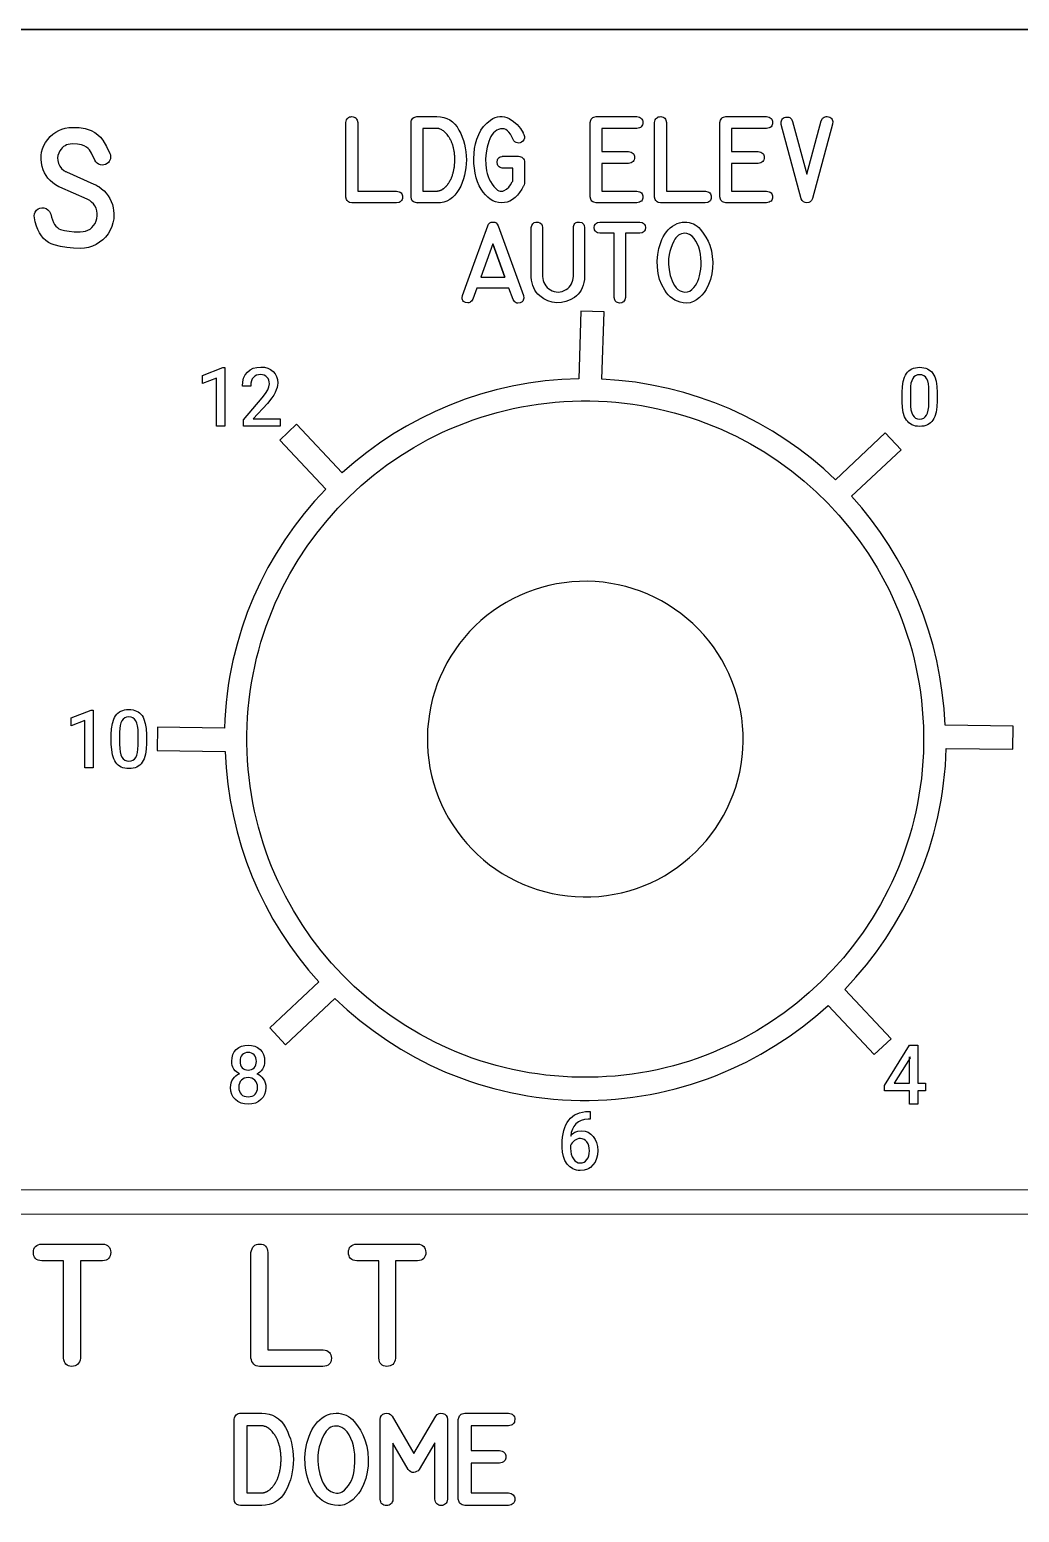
# Model space of a CAD drawing. Extents: x 361 to 684, y 82 to 686.
# Drawn here: x 607.1 to 644.4, y 157.6 to 213.5 of the extents above; entities that cross this region are included whole.
import ezdxf

# ---------------------------------------------------------------- set-up
doc = ezdxf.new("R2010")
doc.units = 0
for name, color, linetype in [('_BACKPANEL', 5, 'CONTINUOUS'), ('_ENGRAVING', 105, 'CONTINUOUS'), ('_TOPLAYER', 1, 'CONTINUOUS')]:
    doc.layers.add(name, color=color, linetype=linetype)

msp = doc.modelspace()

# ---------------------------------------------------------------- linework, layer by layer
at = {"layer": '_BACKPANEL'}
msp.add_lwpolyline([(683.772, 213.525), (683.772, 208.819), (683.772, 199.406), (683.772, 189.994), (683.772, 91.163), (683.772, 81.75), (361.5, 81.75), (361.5, 91.163), (361.5, 189.994), (361.5, 199.406), (361.5, 208.819), (361.5, 213.525)], close=True, dxfattribs=at)
msp.add_lwpolyline([(628.12, 192.731, 0.414214), (622.089, 186.863, 0.414214), (627.956, 180.832, 0.414214), (633.988, 186.7, 0.414214)], format="xyb", close=True, dxfattribs=at)
at = {"layer": '_ENGRAVING'}
for points in [[(619.242, 206.993), (619.154, 207.011), (619.118, 207.03), (619.088, 207.054), (619.062, 207.085), (619.042, 207.122), (619.016, 207.214), (619.016, 210.021), (619.043, 210.121), (619.064, 210.16), (619.091, 210.192), (619.122, 210.216), (619.159, 210.234), (619.201, 210.243), (619.248, 210.246), (619.295, 210.242), (619.336, 210.231), (619.371, 210.213), (619.401, 210.188), (619.425, 210.156), (619.444, 210.118), (619.464, 210.021), (619.464, 207.436), (620.93, 207.438), (621.028, 207.414), (621.067, 207.394), (621.098, 207.368), (621.123, 207.337), (621.14, 207.3), (621.15, 207.257), (621.153, 207.21), (621.149, 207.162), (621.138, 207.12), (621.12, 207.084), (621.096, 207.054), (621.064, 207.03), (621.026, 207.012), (620.928, 206.993)], [(621.698, 210.247), (622.446, 210.247), (622.581, 210.239), (622.707, 210.215), (622.824, 210.175), (622.933, 210.12), (623.033, 210.048), (623.125, 209.961), (623.207, 209.858), (623.281, 209.739), (623.346, 209.61), (623.403, 209.478), (623.45, 209.343), (623.489, 209.205), (623.52, 209.064), (623.542, 208.919), (623.555, 208.772), (623.559, 208.621), (623.555, 208.47), (623.542, 208.322), (623.52, 208.178), (623.489, 208.036), (623.45, 207.898), (623.402, 207.763), (623.346, 207.631), (623.28, 207.503), (623.206, 207.384), (623.124, 207.28), (623.032, 207.193), (622.932, 207.121), (622.824, 207.066), (622.706, 207.026), (622.58, 207.002), (622.446, 206.994), (621.698, 206.994), (621.701, 206.994), (621.698, 206.994), (621.641, 207.004), (621.568, 207.032), (621.517, 207.078), (621.487, 207.14), (621.477, 207.22), (621.475, 207.22), (621.477, 210.025), (621.475, 210.037), (621.481, 210.079), (621.495, 210.118), (621.516, 210.154), (621.544, 210.186), (621.578, 210.212), (621.615, 210.232), (621.656, 210.243), (621.699, 210.247)], [(624.926, 208.305), (624.911, 208.306), (624.827, 208.329), (624.793, 208.348), (624.766, 208.373), (624.745, 208.404), (624.73, 208.439), (624.718, 208.527), (624.73, 208.615), (624.745, 208.65), (624.766, 208.681), (624.793, 208.705), (624.827, 208.725), (624.911, 208.748), (624.926, 208.751), (624.94, 208.751), (625.526, 208.751), (625.57, 208.747), (625.612, 208.734), (625.649, 208.714), (625.684, 208.685), (625.713, 208.65), (625.733, 208.613), (625.746, 208.571), (625.75, 208.527), (625.75, 207.722), (625.731, 207.68), (625.72, 207.655), (625.709, 207.631), (625.696, 207.607), (625.683, 207.584), (625.672, 207.56), (625.659, 207.536), (625.645, 207.512), (625.566, 207.39), (625.482, 207.284), (625.393, 207.194), (625.3, 207.122), (625.202, 207.066), (625.099, 207.028), (624.992, 207.005), (624.88, 207), (624.768, 207.011), (624.66, 207.037), (624.557, 207.078), (624.459, 207.135), (624.365, 207.207), (624.276, 207.295), (624.191, 207.398), (624.111, 207.517), (624.042, 207.644), (623.982, 207.787), (623.932, 207.945), (623.892, 208.118), (623.862, 208.3), (623.845, 208.483), (623.841, 208.669), (623.849, 208.856), (623.871, 209.043), (623.907, 209.225), (623.958, 209.402), (624.024, 209.574), (624.107, 209.736), (624.208, 209.88), (624.327, 210.006), (624.464, 210.115), (624.555, 210.17), (624.645, 210.212), (624.735, 210.239), (624.824, 210.253), (624.913, 210.254), (625.001, 210.241), (625.088, 210.214), (625.175, 210.173), (625.337, 210.069), (625.478, 209.945), (625.596, 209.802), (625.693, 209.64), (625.705, 209.615), (625.715, 209.593), (625.728, 209.569), (625.745, 209.497), (625.744, 209.432), (625.725, 209.374), (625.686, 209.323), (625.639, 209.284), (625.59, 209.26), (625.539, 209.251), (625.486, 209.255), (625.435, 209.272), (625.391, 209.299), (625.352, 209.336), (625.32, 209.383), (625.271, 209.49), (625.22, 209.581), (625.165, 209.655), (625.107, 209.714), (625.045, 209.756), (624.981, 209.782), (624.912, 209.791), (624.841, 209.785), (624.77, 209.764), (624.703, 209.733), (624.642, 209.69), (624.584, 209.635), (624.532, 209.57), (624.484, 209.493), (624.44, 209.405), (624.402, 209.305), (624.341, 209.098), (624.302, 208.883), (624.285, 208.661), (624.289, 208.431), (624.3, 208.316), (624.319, 208.205), (624.346, 208.097), (624.38, 207.993), (624.422, 207.893), (624.472, 207.797), (624.529, 207.704), (624.594, 207.615), (624.689, 207.515), (624.736, 207.48), (624.784, 207.455), (624.833, 207.441), (624.881, 207.437), (624.929, 207.443), (624.978, 207.46), (625.071, 207.513), (625.153, 207.585), (625.225, 207.676), (625.286, 207.785), (625.304, 207.82), (625.304, 208.305)], [(629.984, 209.804), (628.668, 209.804), (628.668, 208.935), (629.671, 208.935), (629.77, 208.908), (629.809, 208.888), (629.84, 208.862), (629.865, 208.831), (629.882, 208.795), (629.893, 208.755), (629.896, 208.709), (629.892, 208.663), (629.882, 208.622), (629.864, 208.587), (629.839, 208.556), (629.808, 208.531), (629.769, 208.51), (629.671, 208.484), (628.668, 208.484), (628.668, 207.441), (629.984, 207.441), (630.082, 207.414), (630.121, 207.394), (630.152, 207.368), (630.177, 207.338), (630.194, 207.302), (630.205, 207.262), (630.208, 207.217), (630.205, 207.172), (630.194, 207.131), (630.177, 207.096), (630.152, 207.066), (630.121, 207.041), (630.082, 207.02), (629.984, 206.994), (628.447, 206.994), (628.358, 207.018), (628.322, 207.038), (628.291, 207.064), (628.266, 207.094), (628.246, 207.131), (628.221, 207.22), (628.221, 210.025), (628.247, 210.117), (628.267, 210.154), (628.293, 210.185), (628.324, 210.21), (628.36, 210.228), (628.447, 210.247), (629.984, 210.247), (630.082, 210.226), (630.12, 210.207), (630.152, 210.182), (630.176, 210.152), (630.194, 210.115), (630.204, 210.072), (630.207, 210.024), (630.204, 209.975), (630.193, 209.933), (630.176, 209.896), (630.151, 209.866), (630.12, 209.841), (630.081, 209.823)], [(630.875, 206.993), (630.788, 207.011), (630.752, 207.03), (630.721, 207.054), (630.695, 207.085), (630.675, 207.122), (630.65, 207.214), (630.65, 210.021), (630.677, 210.121), (630.698, 210.16), (630.724, 210.192), (630.756, 210.216), (630.792, 210.234), (630.834, 210.243), (630.881, 210.246), (630.928, 210.242), (630.969, 210.231), (631.005, 210.213), (631.035, 210.188), (631.059, 210.156), (631.077, 210.118), (631.097, 210.021), (631.097, 207.436), (632.563, 207.438), (632.662, 207.414), (632.7, 207.394), (632.732, 207.368), (632.756, 207.337), (632.773, 207.3), (632.783, 207.257), (632.786, 207.21), (632.782, 207.162), (632.771, 207.12), (632.754, 207.084), (632.729, 207.054), (632.697, 207.03), (632.659, 207.012), (632.562, 206.993)], [(634.871, 209.804), (633.555, 209.804), (633.555, 208.935), (634.559, 208.935), (634.657, 208.908), (634.696, 208.888), (634.728, 208.862), (634.752, 208.831), (634.77, 208.795), (634.78, 208.755), (634.783, 208.709), (634.78, 208.663), (634.769, 208.622), (634.751, 208.587), (634.727, 208.556), (634.695, 208.531), (634.657, 208.51), (634.559, 208.484), (633.555, 208.484), (633.555, 207.441), (634.871, 207.441), (634.969, 207.414), (635.008, 207.394), (635.039, 207.368), (635.064, 207.338), (635.081, 207.302), (635.092, 207.262), (635.095, 207.217), (635.092, 207.172), (635.081, 207.131), (635.064, 207.096), (635.039, 207.066), (635.008, 207.041), (634.969, 207.02), (634.871, 206.994), (633.334, 206.994), (633.246, 207.018), (633.209, 207.038), (633.179, 207.064), (633.153, 207.094), (633.133, 207.131), (633.109, 207.22), (633.109, 210.025), (633.134, 210.117), (633.155, 210.154), (633.18, 210.185), (633.211, 210.21), (633.247, 210.228), (633.334, 210.247), (634.871, 210.247), (634.969, 210.226), (635.008, 210.207), (635.039, 210.182), (635.064, 210.152), (635.081, 210.115), (635.091, 210.072), (635.095, 210.024), (635.091, 209.975), (635.08, 209.933), (635.063, 209.896), (635.038, 209.866), (635.007, 209.841), (634.969, 209.823)], [(635.419, 209.947), (635.417, 210.049), (635.427, 210.091), (635.444, 210.129), (635.467, 210.16), (635.498, 210.187), (635.535, 210.208), (635.58, 210.223), (635.626, 210.232), (635.669, 210.232), (635.708, 210.224), (635.744, 210.208), (635.776, 210.184), (635.805, 210.152), (635.852, 210.063), (636.387, 208.081), (636.926, 210.082), (636.974, 210.172), (637.003, 210.204), (637.036, 210.228), (637.073, 210.243), (637.113, 210.25), (637.157, 210.248), (637.205, 210.238), (637.251, 210.221), (637.289, 210.199), (637.32, 210.173), (637.343, 210.141), (637.358, 210.105), (637.365, 210.063), (637.358, 209.966), (636.602, 207.16), (636.565, 207.088), (636.517, 207.037), (636.458, 207.006), (636.389, 206.995), (636.319, 207.005), (636.26, 207.034), (636.211, 207.084), (636.171, 207.153)], [(609.524, 207.705), (609.559, 207.69), (609.6, 207.67), (609.635, 207.65), (609.67, 207.628), (609.707, 207.607), (609.812, 207.531), (609.907, 207.448), (609.991, 207.358), (610.064, 207.261), (610.127, 207.157), (610.18, 207.047), (610.222, 206.929), (610.253, 206.804), (610.27, 206.703), (610.278, 206.6), (610.278, 206.496), (610.271, 206.391), (610.244, 206.242), (610.2, 206.099), (610.138, 205.962), (610.058, 205.83), (609.964, 205.708), (609.858, 205.602), (609.741, 205.509), (609.613, 205.432), (609.468, 205.365), (609.32, 205.318), (609.17, 205.289), (609.017, 205.28), (608.761, 205.288), (608.511, 205.313), (608.267, 205.355), (608.029, 205.413), (607.915, 205.453), (607.81, 205.507), (607.714, 205.575), (607.626, 205.657), (607.546, 205.753), (607.475, 205.862), (607.412, 205.986), (607.357, 206.123), (607.317, 206.275), (607.286, 206.431), (607.278, 206.509), (607.289, 206.582), (607.318, 206.651), (607.365, 206.715), (607.425, 206.767), (607.491, 206.799), (607.565, 206.813), (607.645, 206.808), (607.727, 206.781), (607.795, 206.736), (607.849, 206.672), (607.891, 206.59), (607.897, 206.57), (607.926, 206.455), (607.961, 206.352), (608, 206.261), (608.044, 206.183), (608.093, 206.117), (608.148, 206.063), (608.207, 206.021), (608.271, 205.992), (608.417, 205.951), (608.59, 205.924), (608.788, 205.909), (609.013, 205.907), (609.118, 205.913), (609.214, 205.933), (609.302, 205.965), (609.382, 206.01), (609.452, 206.067), (609.514, 206.138), (609.568, 206.221), (609.613, 206.318), (609.641, 206.41), (609.654, 206.504), (609.652, 206.6), (609.635, 206.698), (609.605, 206.793), (609.562, 206.879), (609.508, 206.957), (609.441, 207.027), (609.366, 207.081), (609.272, 207.132), (608.239, 207.585), (608.205, 207.603), (608.084, 207.673), (607.976, 207.751), (607.879, 207.835), (607.795, 207.927), (607.722, 208.025), (607.661, 208.131), (607.613, 208.244), (607.576, 208.364), (607.546, 208.504), (607.533, 208.642), (607.535, 208.775), (607.553, 208.905), (607.587, 209.032), (607.637, 209.154), (607.703, 209.273), (607.785, 209.389), (607.878, 209.495), (607.978, 209.587), (608.085, 209.665), (608.199, 209.729), (608.32, 209.779), (608.448, 209.814), (608.583, 209.836), (608.725, 209.843), (608.97, 209.836), (609.202, 209.793), (609.315, 209.764), (609.428, 209.72), (609.56, 209.648), (609.676, 209.564), (609.775, 209.467), (609.858, 209.359), (610.001, 209.119), (610.128, 208.861), (610.148, 208.803), (610.156, 208.75), (610.155, 208.699), (610.145, 208.65), (610.126, 208.604), (610.099, 208.555), (610.07, 208.52), (610.024, 208.48), (609.964, 208.445), (609.902, 208.426), (609.837, 208.421), (609.769, 208.43), (609.704, 208.453), (609.647, 208.491), (609.598, 208.543), (609.557, 208.609), (609.433, 208.873), (609.397, 208.938), (609.354, 208.997), (609.305, 209.05), (609.249, 209.098), (609.154, 209.15), (609.053, 209.187), (608.908, 209.211), (608.703, 209.218), (608.63, 209.213), (608.562, 209.2), (608.498, 209.18), (608.439, 209.151), (608.384, 209.115), (608.333, 209.071), (608.287, 209.019), (608.245, 208.959), (608.2, 208.875), (608.172, 208.787), (608.16, 208.694), (608.165, 208.596), (608.191, 208.479), (608.239, 208.376), (608.307, 208.287), (608.397, 208.212), (608.417, 208.197), (608.442, 208.183), (608.466, 208.172), (608.493, 208.16)], [(622.446, 207.442), (622.452, 207.442), (622.46, 207.442), (622.466, 207.443), (622.473, 207.444), (622.48, 207.445), (622.489, 207.445), (622.495, 207.446), (622.503, 207.447), (622.509, 207.448), (622.517, 207.449), (622.53, 207.452), (622.536, 207.454), (622.544, 207.458), (622.551, 207.459), (622.56, 207.461), (622.566, 207.463), (622.574, 207.466), (622.589, 207.472), (622.604, 207.479), (622.611, 207.481), (622.619, 207.485), (622.631, 207.493), (622.647, 207.501), (622.654, 207.505), (622.662, 207.511), (622.676, 207.52), (622.683, 207.524), (622.692, 207.53), (622.698, 207.534), (622.706, 207.541), (622.712, 207.545), (622.72, 207.55), (622.736, 207.563), (622.749, 207.576), (622.755, 207.582), (622.763, 207.59), (622.77, 207.596), (622.778, 207.604), (622.792, 207.617), (622.798, 207.623), (622.806, 207.631), (622.813, 207.638), (622.82, 207.647), (622.833, 207.663), (622.847, 207.68), (622.86, 207.698), (622.867, 207.707), (622.874, 207.715), (622.88, 207.725), (622.887, 207.734), (622.893, 207.745), (622.9, 207.755), (622.913, 207.774), (622.918, 207.785), (622.925, 207.795), (622.931, 207.805), (622.938, 207.815), (622.948, 207.836), (622.953, 207.847), (622.96, 207.86), (622.966, 207.87), (622.973, 207.882), (622.977, 207.893), (622.982, 207.906), (622.994, 207.93), (623.005, 207.955), (623.009, 207.967), (623.014, 207.981), (623.018, 207.993), (623.024, 208.008), (623.032, 208.033), (623.036, 208.046), (623.041, 208.06), (623.049, 208.087), (623.059, 208.114), (623.061, 208.128), (623.065, 208.143), (623.068, 208.156), (623.073, 208.171), (623.075, 208.183), (623.079, 208.198), (623.084, 208.228), (623.086, 208.242), (623.09, 208.257), (623.092, 208.27), (623.095, 208.286), (623.1, 208.316), (623.102, 208.33), (623.106, 208.346), (623.109, 208.376), (623.11, 208.39), (623.113, 208.406), (623.116, 208.436), (623.117, 208.467), (623.119, 208.498), (623.121, 208.529), (623.121, 208.544), (623.124, 208.56), (623.125, 208.574), (623.125, 208.59), (623.125, 208.605), (623.125, 208.621), (623.125, 208.636), (623.125, 208.651), (623.125, 208.666), (623.124, 208.683), (623.124, 208.697), (623.124, 208.713), (623.121, 208.745), (623.119, 208.773), (623.116, 208.806), (623.114, 208.835), (623.111, 208.865), (623.109, 208.88), (623.108, 208.895), (623.102, 208.926), (623.098, 208.939), (623.097, 208.954), (623.092, 208.984), (623.087, 209.014), (623.079, 209.043), (623.075, 209.07), (623.07, 209.084), (623.067, 209.099), (623.062, 209.112), (623.059, 209.127), (623.051, 209.154), (623.043, 209.181), (623.037, 209.193), (623.033, 209.207), (623.024, 209.234), (623.014, 209.259), (623.009, 209.271), (623.005, 209.284), (622.998, 209.296), (622.994, 209.308), (622.982, 209.332), (622.973, 209.354), (622.962, 209.378), (622.955, 209.388), (622.951, 209.399), (622.938, 209.421), (622.925, 209.442), (622.918, 209.452), (622.913, 209.462), (622.9, 209.481), (622.894, 209.491), (622.889, 209.5), (622.862, 209.537), (622.836, 209.572), (622.808, 209.604), (622.779, 209.634), (622.752, 209.661), (622.722, 209.685), (622.692, 209.708), (622.662, 209.729), (622.633, 209.747), (622.604, 209.761), (622.574, 209.772), (622.544, 209.783), (622.53, 209.787), (622.517, 209.793), (622.489, 209.797), (622.46, 209.799), (622.452, 209.799), (622.446, 209.799), (621.922, 209.799), (621.922, 207.442)], [(623.408, 203.508), (623.886, 204.822), (624.365, 206.135), (624.395, 206.195), (624.438, 206.237), (624.493, 206.263), (624.56, 206.272), (624.627, 206.264), (624.682, 206.239), (624.725, 206.196), (624.757, 206.135), (625.712, 203.501), (625.72, 203.405), (625.715, 203.364), (625.702, 203.328), (625.683, 203.296), (625.656, 203.269), (625.584, 203.23), (625.502, 203.215), (625.465, 203.219), (625.43, 203.23), (625.398, 203.25), (625.369, 203.277), (625.317, 203.355), (625.163, 203.781), (623.949, 203.781), (623.8, 203.365), (623.747, 203.287), (623.717, 203.26), (623.684, 203.241), (623.649, 203.229), (623.612, 203.226), (623.529, 203.242), (623.455, 203.283), (623.429, 203.31), (623.411, 203.341), (623.399, 203.377), (623.395, 203.416)], [(628.014, 204.226), (628.014, 204.197), (628.008, 204.107), (627.988, 203.997), (627.961, 203.894), (627.926, 203.799), (627.883, 203.711), (627.832, 203.631), (627.774, 203.558), (627.708, 203.492), (627.634, 203.434), (627.475, 203.341), (627.312, 203.275), (627.143, 203.239), (626.969, 203.232), (626.796, 203.253), (626.631, 203.303), (626.473, 203.382), (626.323, 203.489), (626.254, 203.553), (626.194, 203.624), (626.141, 203.702), (626.097, 203.787), (626.062, 203.879), (626.035, 203.978), (626.016, 204.084), (626.005, 204.197), (626.005, 204.226), (626.005, 206.064), (626.009, 206.106), (626.022, 206.144), (626.063, 206.211), (626.117, 206.253), (626.182, 206.272), (626.259, 206.268), (626.332, 206.243), (626.384, 206.2), (626.415, 206.141), (626.425, 206.064), (626.425, 204.226), (626.435, 204.143), (626.453, 204.066), (626.478, 203.994), (626.512, 203.927), (626.554, 203.866), (626.603, 203.81), (626.661, 203.759), (626.727, 203.714), (626.797, 203.677), (626.869, 203.651), (626.941, 203.636), (627.014, 203.633), (627.088, 203.64), (627.163, 203.659), (627.238, 203.688), (627.315, 203.729), (627.38, 203.773), (627.435, 203.823), (627.481, 203.879), (627.518, 203.94), (627.57, 204.077), (627.595, 204.226), (627.595, 206.064), (627.598, 206.104), (627.625, 206.183), (627.646, 206.213), (627.671, 206.237), (627.702, 206.254), (627.737, 206.266), (627.823, 206.269), (627.906, 206.25), (627.939, 206.232), (627.966, 206.209), (627.987, 206.181), (628.002, 206.147), (628.014, 206.064)], [(629.133, 203.429), (629.133, 205.852), (628.586, 205.852), (628.495, 205.871), (628.459, 205.889), (628.43, 205.913), (628.407, 205.942), (628.391, 205.976), (628.378, 206.061), (628.391, 206.147), (628.408, 206.182), (628.43, 206.211), (628.46, 206.234), (628.495, 206.252), (628.586, 206.272), (630.098, 206.272), (630.188, 206.253), (630.224, 206.235), (630.253, 206.211), (630.275, 206.182), (630.291, 206.148), (630.305, 206.061), (630.292, 205.975), (630.276, 205.941), (630.253, 205.912), (630.224, 205.888), (630.189, 205.871), (630.098, 205.852), (629.553, 205.852), (629.553, 203.429), (629.526, 203.337), (629.506, 203.301), (629.481, 203.271), (629.451, 203.249), (629.416, 203.233), (629.333, 203.221), (629.251, 203.235), (629.218, 203.251), (629.19, 203.274), (629.168, 203.304), (629.151, 203.339)], [(632.731, 205.395), (632.789, 205.186), (632.826, 204.974), (632.841, 204.758), (632.835, 204.538), (632.807, 204.321), (632.757, 204.113), (632.685, 203.915), (632.591, 203.727), (632.519, 203.618), (632.434, 203.516), (632.338, 203.424), (632.229, 203.34), (632.111, 203.273), (631.988, 203.232), (631.858, 203.217), (631.722, 203.228), (631.613, 203.253), (631.51, 203.287), (631.414, 203.331), (631.324, 203.385), (631.241, 203.449), (631.164, 203.523), (631.094, 203.606), (631.031, 203.699), (630.924, 203.9), (630.842, 204.113), (630.786, 204.337), (630.756, 204.571), (630.751, 204.81), (630.771, 205.046), (630.816, 205.278), (630.886, 205.508), (630.93, 205.618), (630.98, 205.72), (631.037, 205.815), (631.099, 205.902), (631.168, 205.981), (631.243, 206.052), (631.324, 206.115), (631.411, 206.171), (631.5, 206.215), (631.591, 206.247), (631.684, 206.266), (631.779, 206.272), (631.869, 206.268), (631.954, 206.255), (632.035, 206.233), (632.112, 206.203), (632.185, 206.164), (632.253, 206.117), (632.318, 206.061), (632.378, 205.996), (632.487, 205.855), (632.583, 205.707), (632.664, 205.554)], [(631.791, 205.849), (631.725, 205.844), (631.662, 205.831), (631.604, 205.808), (631.55, 205.775), (631.5, 205.734), (631.455, 205.683), (631.413, 205.623), (631.376, 205.554), (631.312, 205.412), (631.261, 205.281), (631.223, 205.16), (631.198, 205.05), (631.179, 204.882), (631.177, 204.682), (631.196, 204.468), (631.24, 204.256), (631.271, 204.153), (631.309, 204.055), (631.353, 203.963), (631.405, 203.876), (631.464, 203.798), (631.532, 203.735), (631.609, 203.686), (631.694, 203.651), (631.795, 203.632), (631.888, 203.639), (631.975, 203.673), (632.054, 203.734), (632.125, 203.809), (632.187, 203.887), (632.239, 203.967), (632.283, 204.049), (632.319, 204.142), (632.349, 204.247), (632.373, 204.367), (632.391, 204.499), (632.401, 204.638), (632.402, 204.778), (632.394, 204.917), (632.377, 205.056), (632.351, 205.191), (632.315, 205.32), (632.268, 205.441), (632.211, 205.556), (632.143, 205.658), (632.061, 205.739), (631.967, 205.799), (631.86, 205.84)], [(625.011, 204.2), (624.558, 205.451), (624.102, 204.2)], [(624.558, 205.451), (625.011, 204.2)], [(627.878, 202.914), (627.796, 200.362), (627.156, 200.336), (626.525, 200.281), (625.902, 200.197), (625.289, 200.086), (624.685, 199.947), (624.092, 199.782), (623.511, 199.591), (622.941, 199.375), (622.383, 199.135), (621.839, 198.87), (621.308, 198.582), (620.792, 198.272), (620.291, 197.939), (619.805, 197.584), (619.335, 197.209), (618.883, 196.814), (617.16, 198.652), (616.525, 198.055), (618.259, 196.207), (617.843, 195.757), (617.448, 195.288), (617.073, 194.802), (616.72, 194.299), (616.39, 193.779), (616.082, 193.245), (615.799, 192.695), (615.54, 192.131), (615.306, 191.554), (615.099, 190.964), (614.918, 190.362), (614.765, 189.748), (614.699, 189.436), (614.64, 189.123), (614.589, 188.806), (614.545, 188.487), (614.508, 188.166), (614.479, 187.842), (614.457, 187.517), (614.444, 187.188), (611.924, 187.227), (611.911, 186.356), (614.477, 186.317), (614.512, 185.695), (614.574, 185.08), (614.664, 184.474), (614.779, 183.877), (614.92, 183.29), (615.086, 182.713), (615.276, 182.146), (615.49, 181.591), (615.728, 181.048), (615.989, 180.517), (616.271, 180), (616.576, 179.497), (616.902, 179.008), (617.248, 178.534), (617.614, 178.075), (618, 177.633), (616.148, 175.896), (616.745, 175.261), (618.605, 177.007), (619.066, 176.582), (619.545, 176.177), (620.043, 175.794), (620.558, 175.434), (621.089, 175.097), (621.637, 174.783), (622.2, 174.495), (622.778, 174.233), (623.073, 174.112), (623.37, 173.997), (623.671, 173.89), (623.975, 173.789), (624.283, 173.695), (624.593, 173.609), (624.907, 173.53), (625.223, 173.458), (625.543, 173.394), (625.865, 173.337), (626.19, 173.289), (626.517, 173.247), (626.847, 173.214), (627.179, 173.189), (627.513, 173.172), (627.85, 173.163), (628.187, 173.163), (628.521, 173.171), (628.853, 173.187), (629.183, 173.211), (629.511, 173.243), (629.837, 173.283), (630.16, 173.33), (630.48, 173.385), (630.798, 173.448), (631.113, 173.519), (631.426, 173.596), (631.735, 173.681), (632.042, 173.773), (632.345, 173.872), (632.646, 173.978), (632.943, 174.091), (633.527, 174.337), (634.098, 174.609), (634.653, 174.906), (635.194, 175.227), (635.718, 175.573), (636.225, 175.941), (636.715, 176.331), (637.187, 176.743), (638.924, 174.892), (639.559, 175.489), (637.813, 177.349), (638.231, 177.803), (638.63, 178.275), (639.007, 178.764), (639.362, 179.27), (639.695, 179.793), (640.004, 180.331), (640.289, 180.885), (640.549, 181.453), (640.783, 182.034), (640.991, 182.629), (641.085, 182.931), (641.172, 183.236), (641.251, 183.543), (641.324, 183.854), (641.39, 184.168), (641.448, 184.484), (641.499, 184.803), (641.542, 185.124), (641.578, 185.448), (641.606, 185.774), (641.626, 186.102), (641.639, 186.432), (644.152, 186.404), (644.162, 187.275), (641.594, 187.304), (641.557, 187.923), (641.492, 188.533), (641.401, 189.135), (641.285, 189.729), (641.143, 190.312), (640.977, 190.886), (640.786, 191.449), (640.572, 192.001), (640.335, 192.541), (640.075, 193.068), (639.793, 193.582), (639.49, 194.082), (639.166, 194.569), (638.821, 195.04), (638.456, 195.496), (638.072, 195.935), (639.936, 197.685), (639.339, 198.321), (637.463, 196.561), (637.022, 196.968), (636.564, 197.355), (636.089, 197.722), (635.598, 198.067), (635.091, 198.391), (634.569, 198.693), (634.033, 198.972), (633.483, 199.228), (632.921, 199.459), (632.345, 199.665), (631.758, 199.847), (631.16, 200.002), (630.551, 200.13), (629.932, 200.231), (629.304, 200.304), (628.667, 200.348), (628.748, 202.886)], [(614.459, 198.58), (614.141, 198.58), (614.141, 200.39), (613.621, 200.189), (613.621, 200.486), (614.384, 200.788), (614.459, 200.788)], [(616.547, 198.58), (615.158, 198.58), (615.158, 198.816), (615.868, 199.647), (615.997, 199.813), (616.078, 199.943), (616.121, 200.057), (616.136, 200.173), (616.13, 200.247), (616.114, 200.314), (616.086, 200.373), (616.047, 200.426), (616, 200.469), (615.944, 200.5), (615.882, 200.518), (615.811, 200.524), (615.727, 200.518), (615.652, 200.498), (615.588, 200.465), (615.534, 200.418), (615.491, 200.358), (615.46, 200.283), (615.442, 200.193), (615.435, 200.088), (615.119, 200.088), (615.131, 200.248), (615.166, 200.389), (615.226, 200.512), (615.308, 200.617), (615.41, 200.7), (615.528, 200.76), (615.662, 200.796), (615.811, 200.808), (615.951, 200.797), (616.075, 200.766), (616.185, 200.715), (616.279, 200.642), (616.355, 200.553), (616.41, 200.45), (616.442, 200.334), (616.453, 200.205), (616.447, 200.121), (616.429, 200.034), (616.398, 199.943), (616.356, 199.848), (616.301, 199.75), (616.234, 199.647), (616.063, 199.432), (615.527, 198.861), (616.547, 198.861)], [(641.299, 199.528), (641.289, 199.303), (641.259, 199.108), (641.21, 198.943), (641.177, 198.872), (641.14, 198.808), (641.097, 198.752), (641.049, 198.704), (640.995, 198.663), (640.935, 198.629), (640.87, 198.603), (640.799, 198.584), (640.722, 198.573), (640.64, 198.569), (640.559, 198.573), (640.483, 198.584), (640.413, 198.602), (640.348, 198.627), (640.289, 198.66), (640.235, 198.701), (640.187, 198.748), (640.144, 198.803), (640.106, 198.865), (640.073, 198.933), (640.022, 199.092), (639.99, 199.278), (639.977, 199.492), (639.977, 199.85), (639.987, 200.072), (640.017, 200.265), (640.067, 200.428), (640.099, 200.498), (640.137, 200.561), (640.179, 200.616), (640.228, 200.664), (640.282, 200.705), (640.342, 200.738), (640.407, 200.764), (640.478, 200.782), (640.555, 200.793), (640.637, 200.797), (640.719, 200.793), (640.795, 200.783), (640.865, 200.765), (640.93, 200.74), (640.99, 200.708), (641.044, 200.668), (641.092, 200.622), (641.135, 200.569), (641.172, 200.507), (641.205, 200.438), (641.256, 200.274), (641.287, 200.077), (641.299, 199.846)], [(640.987, 199.895), (640.982, 200.049), (640.966, 200.18), (640.94, 200.288), (640.902, 200.372), (640.854, 200.436), (640.794, 200.481), (640.721, 200.508), (640.637, 200.517), (640.554, 200.508), (640.482, 200.481), (640.423, 200.436), (640.375, 200.373), (640.339, 200.292), (640.312, 200.193), (640.296, 200.078), (640.29, 199.944), (640.29, 199.486), (640.295, 199.33), (640.311, 199.197), (640.339, 199.086), (640.377, 198.999), (640.427, 198.932), (640.487, 198.885), (640.558, 198.856), (640.64, 198.847), (640.721, 198.856), (640.791, 198.883), (640.85, 198.928), (640.898, 198.99), (640.935, 199.073), (640.963, 199.178), (640.98, 199.306), (640.987, 199.455)], [(628.212, 199.528), (628.541, 199.519), (628.868, 199.503), (629.193, 199.477), (629.515, 199.444), (629.835, 199.403), (630.152, 199.355), (630.467, 199.298), (630.779, 199.234), (631.088, 199.162), (631.394, 199.083), (631.697, 198.997), (631.997, 198.903), (632.293, 198.803), (632.587, 198.695), (632.876, 198.58), (633.162, 198.459), (633.445, 198.331), (633.724, 198.196), (634.27, 197.907), (634.799, 197.593), (635.312, 197.255), (635.807, 196.893), (636.283, 196.508), (636.74, 196.101), (637.177, 195.673), (637.593, 195.225), (637.987, 194.757), (638.359, 194.27), (638.708, 193.765), (639.032, 193.244), (639.331, 192.706), (639.472, 192.431), (639.605, 192.152), (639.732, 191.87), (639.853, 191.584), (639.966, 191.295), (640.073, 191.002), (640.173, 190.706), (640.265, 190.407), (640.35, 190.104), (640.429, 189.799), (640.499, 189.491), (640.562, 189.18), (640.618, 188.867), (640.666, 188.551), (640.706, 188.232), (640.738, 187.911), (640.762, 187.588), (640.778, 187.263), (640.786, 186.936), (640.786, 186.606), (640.777, 186.277), (640.76, 185.95), (640.735, 185.625), (640.702, 185.303), (640.661, 184.983), (640.612, 184.666), (640.556, 184.351), (640.492, 184.039), (640.42, 183.73), (640.341, 183.424), (640.255, 183.121), (640.161, 182.822), (640.06, 182.525), (639.953, 182.232), (639.838, 181.942), (639.717, 181.656), (639.588, 181.374), (639.454, 181.095), (639.165, 180.549), (638.85, 180.02), (638.512, 179.507), (638.15, 179.012), (637.765, 178.536), (637.358, 178.079), (636.93, 177.642), (636.481, 177.226), (636.013, 176.832), (635.527, 176.46), (635.022, 176.112), (634.5, 175.788), (633.962, 175.488), (633.687, 175.348), (633.408, 175.215), (633.126, 175.088), (632.84, 174.967), (632.551, 174.854), (632.258, 174.747), (631.962, 174.647), (631.663, 174.555), (631.36, 174.47), (631.055, 174.392), (630.747, 174.321), (630.436, 174.258), (630.123, 174.202), (629.807, 174.154), (629.488, 174.114), (629.167, 174.082), (628.844, 174.058), (628.519, 174.042), (628.191, 174.034), (627.862, 174.034), (627.533, 174.043), (627.206, 174.06), (626.881, 174.085), (626.559, 174.118), (626.239, 174.159), (625.922, 174.208), (625.607, 174.264), (625.295, 174.328), (624.986, 174.4), (624.68, 174.479), (624.377, 174.565), (624.078, 174.659), (623.781, 174.76), (623.488, 174.867), (623.198, 174.982), (622.912, 175.103), (622.63, 175.232), (622.351, 175.366), (621.805, 175.655), (621.275, 175.969), (620.763, 176.308), (620.268, 176.67), (619.792, 177.055), (619.335, 177.462), (618.898, 177.89), (618.482, 178.338), (618.088, 178.806), (617.716, 179.293), (617.368, 179.797), (617.044, 180.319), (616.744, 180.857), (616.604, 181.132), (616.47, 181.41), (616.343, 181.693), (616.223, 181.979), (616.11, 182.268), (616.003, 182.561), (615.903, 182.857), (615.811, 183.156), (615.726, 183.458), (615.647, 183.763), (615.577, 184.071), (615.514, 184.382), (615.458, 184.696), (615.41, 185.012), (615.37, 185.33), (615.338, 185.651), (615.314, 185.974), (615.298, 186.299), (615.29, 186.627), (615.29, 186.956), (615.299, 187.285), (615.316, 187.612), (615.341, 187.937), (615.374, 188.259), (615.415, 188.579), (615.464, 188.897), (615.52, 189.211), (615.584, 189.523), (615.656, 189.832), (615.735, 190.138), (615.821, 190.441), (615.915, 190.741), (616.016, 191.037), (616.123, 191.33), (616.238, 191.62), (616.359, 191.906), (616.487, 192.189), (616.622, 192.467), (616.911, 193.013), (617.225, 193.543), (617.564, 194.055), (617.926, 194.55), (618.311, 195.027), (618.717, 195.484), (619.145, 195.92), (619.594, 196.336), (620.062, 196.73), (620.548, 197.102), (621.053, 197.45), (621.575, 197.775), (622.113, 198.074), (622.388, 198.214), (622.666, 198.348), (622.948, 198.475), (623.234, 198.595), (623.524, 198.709), (623.816, 198.815), (624.112, 198.915), (624.412, 199.008), (624.714, 199.093), (625.019, 199.171), (625.327, 199.241), (625.638, 199.305), (625.951, 199.36), (626.268, 199.408), (626.586, 199.448), (626.907, 199.48), (627.23, 199.504), (627.555, 199.521), (627.883, 199.528)], [(609.5, 185.7), (609.187, 185.7), (609.187, 187.486), (608.674, 187.287), (608.674, 187.581), (609.427, 187.879), (609.5, 187.879)], [(611.504, 186.629), (611.494, 186.404), (611.464, 186.209), (611.414, 186.044), (611.382, 185.973), (611.344, 185.909), (611.302, 185.853), (611.253, 185.805), (611.199, 185.763), (611.139, 185.73), (611.074, 185.704), (611.003, 185.685), (610.927, 185.674), (610.844, 185.67), (610.763, 185.674), (610.688, 185.685), (610.618, 185.703), (610.553, 185.728), (610.494, 185.761), (610.44, 185.801), (610.391, 185.849), (610.348, 185.904), (610.311, 185.966), (610.278, 186.034), (610.226, 186.193), (610.195, 186.379), (610.182, 186.593), (610.182, 186.951), (610.192, 187.173), (610.222, 187.366), (610.272, 187.529), (610.304, 187.599), (610.341, 187.662), (610.384, 187.717), (610.432, 187.765), (610.486, 187.806), (610.546, 187.839), (610.611, 187.865), (610.683, 187.883), (610.759, 187.894), (610.842, 187.898), (610.923, 187.894), (610.999, 187.884), (611.07, 187.866), (611.135, 187.841), (611.195, 187.809), (611.248, 187.769), (611.297, 187.723), (611.339, 187.67), (611.377, 187.608), (611.41, 187.539), (611.46, 187.375), (611.492, 187.178), (611.504, 186.947)], [(611.192, 186.996), (611.187, 187.15), (611.171, 187.281), (611.144, 187.388), (611.107, 187.473), (611.059, 187.537), (610.998, 187.582), (610.926, 187.609), (610.842, 187.618), (610.758, 187.609), (610.687, 187.582), (610.627, 187.537), (610.58, 187.474), (610.543, 187.393), (610.517, 187.294), (610.5, 187.179), (610.494, 187.045), (610.494, 186.587), (610.5, 186.431), (610.516, 186.298), (610.544, 186.187), (610.582, 186.1), (610.631, 186.033), (610.691, 185.986), (610.762, 185.957), (610.844, 185.948), (610.925, 185.957), (610.995, 185.984), (611.054, 186.029), (611.102, 186.091), (611.14, 186.174), (611.167, 186.279), (611.185, 186.407), (611.192, 186.556)], [(615.958, 174.639), (615.952, 174.558), (615.937, 174.482), (615.911, 174.41), (615.874, 174.342), (615.83, 174.282), (615.78, 174.233), (615.725, 174.195), (615.665, 174.167), (615.735, 174.136), (615.799, 174.094), (615.857, 174.04), (615.908, 173.974), (615.95, 173.899), (615.98, 173.821), (615.998, 173.737), (616.005, 173.649), (615.993, 173.513), (615.958, 173.391), (615.901, 173.284), (615.82, 173.191), (615.721, 173.116), (615.608, 173.063), (615.48, 173.031), (615.338, 173.02), (615.195, 173.031), (615.068, 173.063), (614.954, 173.117), (614.856, 173.192), (614.776, 173.284), (614.719, 173.391), (614.684, 173.513), (614.673, 173.649), (614.679, 173.737), (614.696, 173.82), (614.726, 173.899), (614.767, 173.974), (614.817, 174.041), (614.874, 174.095), (614.937, 174.138), (615.007, 174.168), (614.948, 174.196), (614.893, 174.234), (614.845, 174.283), (614.801, 174.343), (614.766, 174.41), (614.74, 174.482), (614.725, 174.558), (614.72, 174.639), (614.731, 174.772), (614.763, 174.89), (614.816, 174.994), (614.891, 175.084), (614.983, 175.156), (615.088, 175.207), (615.206, 175.238), (615.338, 175.248), (615.469, 175.238), (615.588, 175.207), (615.693, 175.155), (615.786, 175.083), (615.861, 174.993), (615.915, 174.89), (615.947, 174.771)], [(615.338, 174.969), (615.273, 174.963), (615.214, 174.947), (615.162, 174.919), (615.116, 174.88), (615.079, 174.831), (615.053, 174.774), (615.037, 174.709), (615.032, 174.635), (615.037, 174.563), (615.053, 174.5), (615.078, 174.444), (615.115, 174.395), (615.16, 174.356), (615.212, 174.327), (615.272, 174.311), (615.338, 174.305), (615.405, 174.311), (615.465, 174.328), (615.517, 174.356), (615.562, 174.395), (615.599, 174.444), (615.625, 174.5), (615.64, 174.564), (615.646, 174.634), (615.64, 174.705), (615.624, 174.769), (615.597, 174.826), (615.559, 174.876), (615.512, 174.917), (615.46, 174.946), (615.402, 174.963)], [(640.575, 173.809), (640.86, 173.809), (640.86, 173.524), (640.575, 173.524), (640.575, 173.02), (640.253, 173.02), (640.253, 173.524), (639.317, 173.524), (639.317, 173.725), (640.251, 175.248), (640.575, 175.248)], [(639.673, 173.809), (640.253, 173.809), (640.253, 174.811), (640.279, 174.77)], [(615.692, 173.655), (615.686, 173.733), (615.668, 173.804), (615.637, 173.867), (615.594, 173.922), (615.541, 173.967), (615.48, 174), (615.412, 174.019), (615.336, 174.026), (615.26, 174.019), (615.192, 174), (615.132, 173.969), (615.081, 173.924), (615.039, 173.869), (615.009, 173.806), (614.991, 173.734), (614.985, 173.655), (614.991, 173.575), (615.008, 173.505), (615.037, 173.444), (615.078, 173.392), (615.128, 173.351), (615.189, 173.322), (615.259, 173.304), (615.338, 173.298), (615.417, 173.304), (615.487, 173.322), (615.548, 173.352), (615.599, 173.394), (615.64, 173.446), (615.669, 173.507), (615.687, 173.576)], [(628.223, 172.748), (628.223, 172.458), (628.146, 172.458), (628.009, 172.445), (627.887, 172.41), (627.78, 172.355), (627.687, 172.279), (627.611, 172.185), (627.553, 172.077), (627.513, 171.955), (627.491, 171.818), (627.523, 171.864), (627.56, 171.903), (627.603, 171.936), (627.651, 171.964), (627.764, 172), (627.898, 172.012), (628.03, 171.999), (628.148, 171.96), (628.252, 171.896), (628.342, 171.805), (628.415, 171.695), (628.467, 171.57), (628.498, 171.431), (628.508, 171.277), (628.497, 171.115), (628.464, 170.969), (628.408, 170.84), (628.33, 170.728), (628.233, 170.637), (628.178, 170.601), (628.12, 170.572), (627.993, 170.533), (627.851, 170.52), (627.776, 170.524), (627.705, 170.536), (627.638, 170.555), (627.575, 170.582), (627.515, 170.616), (627.459, 170.658), (627.406, 170.708), (627.357, 170.765), (627.275, 170.896), (627.216, 171.045), (627.181, 171.21), (627.169, 171.393), (627.169, 171.497), (627.173, 171.643), (627.185, 171.78), (627.204, 171.908), (627.231, 172.028), (627.265, 172.139), (627.308, 172.241), (627.357, 172.334), (627.415, 172.419), (627.481, 172.494), (627.555, 172.56), (627.638, 172.616), (627.729, 172.662), (627.828, 172.698), (627.936, 172.725), (628.052, 172.741), (628.177, 172.748)], [(627.855, 171.726), (627.795, 171.721), (627.737, 171.707), (627.682, 171.682), (627.629, 171.648), (627.581, 171.607), (627.541, 171.561), (627.51, 171.512), (627.486, 171.458), (627.486, 171.362), (627.493, 171.241), (627.513, 171.133), (627.546, 171.038), (627.592, 170.956), (627.647, 170.89), (627.709, 170.842), (627.777, 170.814), (627.851, 170.805), (627.926, 170.812), (627.994, 170.836), (628.053, 170.875), (628.103, 170.93), (628.143, 170.998), (628.172, 171.076), (628.19, 171.165), (628.195, 171.264), (628.189, 171.364), (628.172, 171.453), (628.143, 171.531), (628.101, 171.6), (628.051, 171.655), (627.993, 171.695), (627.927, 171.718)], [(608.386, 163.451), (608.386, 167.114), (607.56, 167.114), (607.486, 167.124), (607.422, 167.143), (607.368, 167.17), (607.323, 167.205), (607.289, 167.249), (607.265, 167.301), (607.25, 167.362), (607.245, 167.43), (607.251, 167.499), (607.265, 167.56), (607.29, 167.612), (607.324, 167.656), (607.369, 167.692), (607.423, 167.719), (607.486, 167.738), (607.56, 167.749), (609.846, 167.749), (609.919, 167.739), (609.982, 167.72), (610.036, 167.693), (610.08, 167.657), (610.114, 167.613), (610.138, 167.56), (610.153, 167.5), (610.158, 167.43), (610.154, 167.361), (610.139, 167.3), (610.115, 167.248), (610.081, 167.204), (610.037, 167.169), (609.983, 167.142), (609.92, 167.124), (609.846, 167.114), (609.022, 167.114), (609.022, 163.451), (609.005, 163.376), (608.981, 163.311), (608.951, 163.256), (608.913, 163.212), (608.868, 163.178), (608.815, 163.153), (608.756, 163.139), (608.689, 163.135), (608.623, 163.141), (608.565, 163.157), (608.515, 163.182), (608.473, 163.216), (608.44, 163.261), (608.414, 163.314), (608.396, 163.378)], [(615.764, 163.133), (615.699, 163.142), (615.64, 163.159), (615.589, 163.186), (615.546, 163.22), (615.509, 163.264), (615.48, 163.316), (615.459, 163.377), (615.444, 163.446), (615.444, 167.429), (615.46, 167.505), (615.483, 167.571), (615.513, 167.626), (615.55, 167.671), (615.595, 167.706), (615.647, 167.73), (615.707, 167.744), (615.773, 167.748), (615.84, 167.742), (615.898, 167.726), (615.948, 167.7), (615.991, 167.665), (616.025, 167.621), (616.051, 167.567), (616.069, 167.503), (616.08, 167.429), (616.08, 163.762), (618.159, 163.764), (618.234, 163.751), (618.299, 163.73), (618.353, 163.702), (618.398, 163.665), (618.433, 163.621), (618.457, 163.569), (618.471, 163.509), (618.476, 163.441), (618.47, 163.373), (618.454, 163.314), (618.429, 163.263), (618.394, 163.22), (618.349, 163.186), (618.295, 163.16), (618.231, 163.142), (618.157, 163.133)], [(620.259, 163.451), (620.259, 167.114), (619.432, 167.114), (619.358, 167.124), (619.294, 167.143), (619.24, 167.17), (619.196, 167.205), (619.161, 167.249), (619.137, 167.301), (619.122, 167.362), (619.118, 167.43), (619.123, 167.499), (619.138, 167.56), (619.162, 167.612), (619.197, 167.656), (619.241, 167.692), (619.295, 167.719), (619.358, 167.738), (619.432, 167.749), (621.718, 167.749), (621.791, 167.739), (621.854, 167.72), (621.908, 167.693), (621.952, 167.657), (621.986, 167.613), (622.01, 167.56), (622.025, 167.5), (622.03, 167.43), (622.026, 167.361), (622.011, 167.3), (621.987, 167.248), (621.953, 167.204), (621.909, 167.169), (621.855, 167.142), (621.792, 167.124), (621.718, 167.114), (620.894, 167.114), (620.894, 163.451), (620.877, 163.376), (620.854, 163.311), (620.823, 163.256), (620.785, 163.212), (620.74, 163.178), (620.688, 163.153), (620.628, 163.139), (620.562, 163.135), (620.496, 163.141), (620.437, 163.157), (620.388, 163.182), (620.346, 163.216), (620.312, 163.261), (620.286, 163.314), (620.268, 163.378)], [(615.051, 161.372), (615.851, 161.372), (615.996, 161.364), (616.131, 161.338), (616.257, 161.296), (616.373, 161.236), (616.48, 161.16), (616.578, 161.066), (616.667, 160.956), (616.746, 160.828), (616.815, 160.691), (616.876, 160.549), (616.927, 160.405), (616.969, 160.257), (617.001, 160.106), (617.025, 159.951), (617.039, 159.793), (617.043, 159.631), (617.039, 159.47), (617.025, 159.312), (617.001, 159.157), (616.969, 159.006), (616.927, 158.858), (616.875, 158.713), (616.815, 158.572), (616.745, 158.434), (616.666, 158.307), (616.577, 158.196), (616.479, 158.103), (616.372, 158.026), (616.256, 157.967), (616.13, 157.924), (615.995, 157.899), (615.851, 157.89), (615.051, 157.89), (615.054, 157.89), (615.051, 157.89), (614.989, 157.9), (614.912, 157.931), (614.857, 157.979), (614.824, 158.046), (614.814, 158.132), (614.812, 158.132), (614.814, 161.134), (614.812, 161.148), (614.819, 161.193), (614.834, 161.234), (614.856, 161.272), (614.886, 161.307), (614.923, 161.336), (614.962, 161.356), (615.006, 161.368), (615.052, 161.372)], [(619.738, 160.371), (619.804, 160.133), (619.846, 159.891), (619.863, 159.644), (619.856, 159.393), (619.825, 159.145), (619.768, 158.909), (619.686, 158.683), (619.578, 158.468), (619.496, 158.343), (619.399, 158.228), (619.289, 158.122), (619.165, 158.026), (619.031, 157.95), (618.961, 157.923), (618.89, 157.903), (618.817, 157.891), (618.742, 157.886), (618.587, 157.899), (618.462, 157.927), (618.345, 157.966), (618.235, 158.017), (618.132, 158.078), (618.037, 158.151), (617.95, 158.235), (617.87, 158.33), (617.798, 158.436), (617.733, 158.549), (617.676, 158.666), (617.626, 158.786), (617.583, 158.908), (617.547, 159.034), (617.519, 159.164), (617.498, 159.296), (617.484, 159.432), (617.479, 159.704), (617.501, 159.973), (617.553, 160.238), (617.632, 160.5), (617.683, 160.626), (617.74, 160.743), (617.805, 160.85), (617.876, 160.949), (617.955, 161.04), (618.04, 161.121), (618.132, 161.193), (618.232, 161.257), (618.333, 161.307), (618.437, 161.343), (618.543, 161.365), (618.652, 161.372), (618.754, 161.367), (618.851, 161.353), (618.944, 161.328), (619.032, 161.294), (619.115, 161.249), (619.193, 161.195), (619.266, 161.131), (619.335, 161.057), (619.46, 160.896), (619.569, 160.728), (619.661, 160.553)], [(622.848, 158.128), (622.819, 158.024), (622.797, 157.983), (622.769, 157.95), (622.736, 157.924), (622.699, 157.906), (622.656, 157.895), (622.607, 157.891), (622.559, 157.895), (622.516, 157.906), (622.479, 157.925), (622.446, 157.951), (622.419, 157.984), (622.397, 158.025), (622.368, 158.128), (622.368, 160.252), (621.785, 159.254), (621.737, 159.204), (621.686, 159.168), (621.633, 159.146), (621.577, 159.137), (621.521, 159.142), (621.468, 159.163), (621.419, 159.201), (621.372, 159.254), (620.792, 160.247), (620.794, 158.128), (620.784, 158.073), (620.768, 158.025), (620.747, 157.984), (620.719, 157.951), (620.685, 157.925), (620.646, 157.907), (620.6, 157.896), (620.548, 157.893), (620.497, 157.897), (620.452, 157.908), (620.413, 157.926), (620.38, 157.952), (620.354, 157.985), (620.334, 158.026), (620.32, 158.073), (620.313, 158.128), (620.313, 161.131), (620.329, 161.219), (620.363, 161.287), (620.415, 161.336), (620.485, 161.365), (620.561, 161.372), (620.633, 161.357), (620.699, 161.318), (620.76, 161.257), (621.578, 159.851), (622.404, 161.257), (622.465, 161.318), (622.531, 161.357), (622.602, 161.372), (622.677, 161.364), (622.746, 161.335), (622.798, 161.286), (622.832, 161.218), (622.848, 161.131)], [(625.143, 160.898), (623.734, 160.898), (623.734, 159.968), (624.808, 159.968), (624.914, 159.939), (624.955, 159.917), (624.989, 159.89), (625.016, 159.857), (625.034, 159.818), (625.045, 159.775), (625.049, 159.726), (625.045, 159.677), (625.034, 159.633), (625.015, 159.595), (624.988, 159.562), (624.955, 159.535), (624.913, 159.513), (624.808, 159.485), (623.734, 159.485), (623.734, 158.368), (625.143, 158.368), (625.248, 158.34), (625.289, 158.318), (625.323, 158.29), (625.349, 158.258), (625.368, 158.22), (625.379, 158.177), (625.383, 158.128), (625.379, 158.08), (625.368, 158.037), (625.349, 157.999), (625.323, 157.967), (625.289, 157.94), (625.248, 157.918), (625.143, 157.89), (623.497, 157.89), (623.403, 157.916), (623.364, 157.937), (623.331, 157.964), (623.304, 157.997), (623.282, 158.036), (623.256, 158.132), (623.256, 161.134), (623.283, 161.233), (623.305, 161.273), (623.333, 161.306), (623.365, 161.333), (623.404, 161.352), (623.448, 161.366), (623.497, 161.372), (625.143, 161.372), (625.199, 161.365), (625.248, 161.35), (625.289, 161.33), (625.323, 161.303), (625.349, 161.27), (625.368, 161.231), (625.379, 161.185), (625.382, 161.133), (625.378, 161.082), (625.367, 161.036), (625.348, 160.997), (625.322, 160.965), (625.288, 160.938), (625.248, 160.918), (625.199, 160.905)], [(615.851, 158.37), (615.858, 158.37), (615.867, 158.37), (615.873, 158.371), (615.88, 158.371), (615.888, 158.372), (615.897, 158.373), (615.904, 158.374), (615.913, 158.375), (615.919, 158.376), (615.928, 158.376), (615.941, 158.38), (615.948, 158.382), (615.957, 158.387), (615.964, 158.388), (615.974, 158.39), (615.981, 158.392), (615.989, 158.395), (616.004, 158.402), (616.021, 158.409), (616.028, 158.411), (616.037, 158.416), (616.05, 158.424), (616.067, 158.433), (616.074, 158.437), (616.083, 158.443), (616.098, 158.453), (616.106, 158.457), (616.115, 158.463), (616.122, 158.468), (616.13, 158.475), (616.137, 158.479), (616.145, 158.485), (616.162, 158.499), (616.176, 158.513), (616.183, 158.519), (616.191, 158.528), (616.198, 158.535), (616.207, 158.543), (616.222, 158.557), (616.229, 158.564), (616.237, 158.572), (616.244, 158.58), (616.253, 158.589), (616.266, 158.606), (616.282, 158.625), (616.295, 158.643), (616.302, 158.653), (616.31, 158.662), (616.316, 158.672), (616.324, 158.683), (616.33, 158.694), (616.338, 158.705), (616.351, 158.725), (616.357, 158.736), (616.365, 158.747), (616.371, 158.758), (616.378, 158.769), (616.389, 158.791), (616.395, 158.803), (616.402, 158.817), (616.408, 158.828), (616.416, 158.841), (616.42, 158.853), (616.426, 158.866), (616.438, 158.892), (616.45, 158.919), (616.454, 158.932), (616.46, 158.946), (616.464, 158.96), (616.47, 158.975), (616.479, 159.002), (616.483, 159.016), (616.489, 159.031), (616.497, 159.06), (616.508, 159.089), (616.51, 159.103), (616.514, 159.12), (616.518, 159.134), (616.523, 159.15), (616.526, 159.163), (616.53, 159.179), (616.535, 159.211), (616.537, 159.226), (616.542, 159.242), (616.543, 159.256), (616.547, 159.273), (616.552, 159.305), (616.554, 159.32), (616.559, 159.337), (616.562, 159.369), (616.563, 159.384), (616.565, 159.402), (616.569, 159.434), (616.571, 159.466), (616.572, 159.5), (616.574, 159.533), (616.575, 159.549), (616.577, 159.567), (616.578, 159.581), (616.579, 159.599), (616.579, 159.614), (616.579, 159.631), (616.579, 159.647), (616.579, 159.664), (616.578, 159.68), (616.577, 159.698), (616.577, 159.713), (616.577, 159.73), (616.574, 159.764), (616.572, 159.795), (616.569, 159.83), (616.567, 159.861), (616.564, 159.893), (616.561, 159.908), (616.56, 159.925), (616.554, 159.958), (616.55, 159.972), (616.548, 159.988), (616.543, 160.021), (616.538, 160.053), (616.53, 160.084), (616.525, 160.112), (616.52, 160.127), (616.516, 160.143), (616.511, 160.158), (616.508, 160.174), (616.499, 160.203), (616.491, 160.231), (616.485, 160.244), (616.48, 160.259), (616.47, 160.288), (616.46, 160.315), (616.454, 160.328), (616.45, 160.342), (616.443, 160.354), (616.438, 160.367), (616.426, 160.393), (616.416, 160.417), (616.404, 160.442), (616.397, 160.453), (616.392, 160.464), (616.378, 160.488), (616.365, 160.51), (616.357, 160.521), (616.351, 160.532), (616.338, 160.553), (616.331, 160.563), (616.326, 160.573), (616.297, 160.612), (616.27, 160.65), (616.239, 160.684), (616.208, 160.716), (616.18, 160.745), (616.147, 160.77), (616.115, 160.796), (616.083, 160.818), (616.052, 160.837), (616.021, 160.852), (615.989, 160.864), (615.957, 160.876), (615.941, 160.88), (615.928, 160.886), (615.897, 160.891), (615.867, 160.893), (615.858, 160.893), (615.851, 160.893), (615.29, 160.893), (615.29, 158.37)], [(618.665, 160.889), (618.589, 160.884), (618.518, 160.868), (618.452, 160.842), (618.39, 160.805), (618.334, 160.758), (618.282, 160.7), (618.234, 160.632), (618.192, 160.553), (618.119, 160.391), (618.061, 160.241), (618.017, 160.103), (617.989, 159.978), (617.966, 159.786), (617.965, 159.558), (617.987, 159.313), (618.036, 159.071), (618.072, 158.954), (618.115, 158.842), (618.166, 158.737), (618.225, 158.637), (618.293, 158.549), (618.37, 158.477), (618.458, 158.421), (618.555, 158.382), (618.67, 158.359), (618.724, 158.36), (618.776, 158.368), (618.827, 158.383), (618.875, 158.407), (618.965, 158.476), (619.046, 158.562), (619.117, 158.65), (619.177, 158.742), (619.226, 158.836), (619.268, 158.941), (619.302, 159.062), (619.33, 159.198), (619.35, 159.349), (619.361, 159.508), (619.362, 159.667), (619.353, 159.825), (619.334, 159.984), (619.304, 160.139), (619.263, 160.285), (619.21, 160.424), (619.145, 160.555), (619.067, 160.671), (618.974, 160.763), (618.866, 160.833), (618.744, 160.879)]]:
    msp.add_lwpolyline(points, close=True, dxfattribs=at)
msp.add_lwpolyline([(367.183, 168.874), (677.641, 168.889), (677.731, 168.898), (677.816, 168.924), (677.892, 168.966), (677.958, 169.021), (678.013, 169.088), (678.054, 169.164), (678.08, 169.249), (678.089, 169.34), (678.08, 169.43), (678.053, 169.514), (678.012, 169.591), (677.957, 169.657), (677.891, 169.712), (677.815, 169.753), (677.731, 169.78), (677.641, 169.789), (367.181, 169.774)], dxfattribs=at)
at = {"layer": '_TOPLAYER'}
msp.add_lwpolyline([(681.465, 213.525), (595.74, 213.525)], dxfattribs=at)
msp.add_lwpolyline([(628.12, 192.731, 0.414214), (622.089, 186.863, 0.414214), (627.956, 180.832, 0.414214), (633.988, 186.7, 0.414214)], format="xyb", close=True, dxfattribs=at)

doc.saveas('drawing.dxf')
